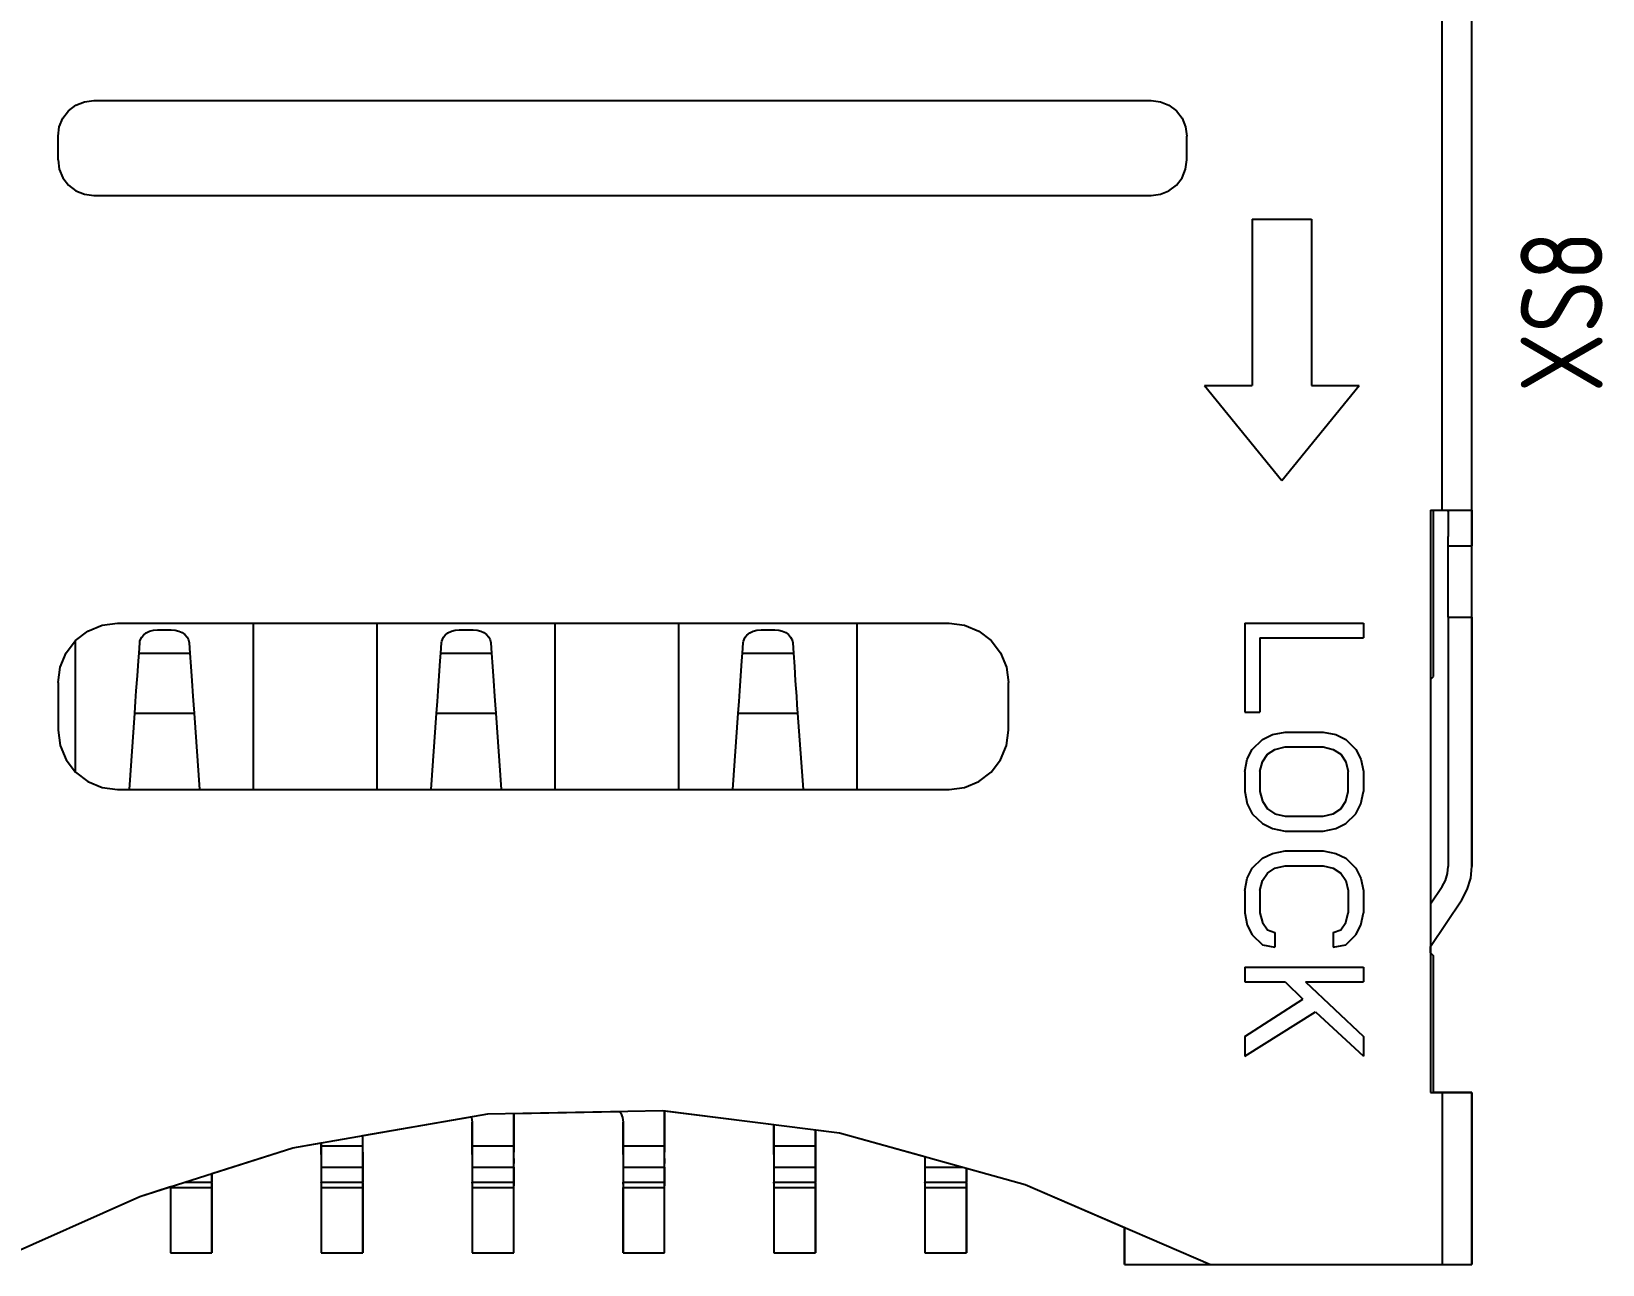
# Model space of a CAD drawing. Header units: inches. Extents: x 0 to 841, y -594 to 0.
# Drawn here: x 339.09 to 365.53, y -252.33 to -231.56 of the extents above; entities that cross this region are included whole.
import ezdxf

# ---------------------------------------------------------------- set-up
doc = ezdxf.new("R2010")
doc.units = ezdxf.units.IN
doc.header["$MEASUREMENT"] = 0
doc.styles.add('GOST type A0', font='', dxfattribs={"height": 2.116667})
doc.styles.get('GOST type A0').set_extended_font_data('GOST type A')

msp = doc.modelspace()

# ---------------------------------------------------------------- linework, layer by layer
at = {"color": 7, "true_color": 0xffffff}
for p, q in [((363.336, -239.626), (363.336, -222.89)), ((363.336, -239.626), (363.334, -223.03)), ((362.836, -239.626), (362.836, -226.126)), ((339.98, -232.746), (340.136, -232.726)), ((340.136, -232.726), (357.936, -232.726)), ((357.936, -232.726), (358.092, -232.746)), ((339.616, -233.026), (339.712, -232.902)), ((339.712, -232.902), (339.836, -232.806)), ((339.836, -232.806), (339.98, -232.746)), ((358.092, -232.746), (358.236, -232.806)), ((358.236, -232.806), (358.36, -232.902)), ((358.36, -232.902), (358.456, -233.026)), ((339.536, -233.326), (339.556, -233.17)), ((339.556, -233.17), (339.616, -233.026)), ((358.456, -233.026), (358.516, -233.17)), ((358.516, -233.17), (358.536, -233.326)), ((339.536, -233.726), (339.536, -233.326)), ((358.536, -233.726), (358.536, -233.326)), ((339.536, -233.726), (339.556, -233.882)), ((358.516, -233.882), (358.536, -233.726)), ((339.556, -233.882), (339.616, -234.026)), ((339.616, -234.026), (339.712, -234.15)), ((358.36, -234.15), (358.456, -234.026)), ((358.456, -234.026), (358.516, -233.882)), ((339.712, -234.15), (339.836, -234.246)), ((339.836, -234.246), (339.98, -234.306)), ((339.98, -234.306), (340.136, -234.326)), ((340.136, -234.326), (357.936, -234.326)), ((357.936, -234.326), (358.092, -234.306)), ((358.092, -234.306), (358.236, -234.246)), ((358.236, -234.246), (358.36, -234.15)), ((359.636, -234.726), (360.636, -234.726)), ((359.636, -234.726), (359.636, -237.526)), ((360.636, -234.726), (360.636, -237.526)), ((358.836, -237.526), (359.636, -237.526)), ((358.836, -237.526), (360.136, -239.126)), ((360.136, -239.126), (361.436, -237.526)), ((360.636, -237.526), (361.436, -237.526)), ((362.636, -239.626), (362.836, -239.626)), ((362.636, -239.626), (362.636, -249.426)), ((362.686, -242.426), (362.686, -239.626)), ((362.836, -239.626), (362.966, -239.626)), ((362.936, -239.646), (362.936, -239.626)), ((362.936, -239.646), (362.936, -239.706)), ((362.936, -239.706), (362.936, -239.802)), ((362.936, -239.802), (362.936, -239.926)), ((362.966, -239.626), (363.086, -239.626)), ((362.966, -239.626), (363.318, -239.626)), ((363.086, -239.626), (363.19, -239.626)), ((363.19, -239.626), (363.268, -239.626)), ((363.268, -239.626), (363.318, -239.626)), ((363.318, -239.626), (363.336, -239.626)), ((363.336, -245.626), (363.336, -239.626)), ((363.336, -239.626), (363.336, -239.646)), ((363.336, -239.646), (363.336, -239.706)), ((363.336, -239.706), (363.336, -239.802)), ((363.336, -239.802), (363.336, -239.926)), ((362.936, -239.926), (362.936, -240.07)), ((362.936, -240.226), (362.936, -240.07)), ((363.336, -239.926), (363.336, -240.07)), ((363.336, -240.07), (363.336, -240.226)), ((362.936, -241.426), (362.936, -240.226)), ((362.936, -240.226), (363.336, -240.226)), ((363.336, -241.426), (363.336, -240.226)), ((362.936, -241.426), (362.936, -245.626)), ((362.936, -241.426), (363.336, -241.426)), ((363.336, -241.426), (363.336, -245.626)), ((339.828, -241.82), (340.036, -241.66)), ((340.036, -241.66), (340.276, -241.56)), ((340.276, -241.56), (340.536, -241.526)), ((340.536, -241.526), (354.536, -241.526)), ((340.944, -241.762), (340.972, -241.728)), ((340.972, -241.728), (341.018, -241.69)), ((341.018, -241.69), (341.076, -241.66)), ((341.076, -241.66), (341.14, -241.644)), ((341.14, -241.644), (341.21, -241.638)), ((341.21, -241.638), (341.442, -241.638)), ((341.442, -241.638), (341.508, -241.642)), ((341.508, -241.642), (341.57, -241.66)), ((341.57, -241.66), (341.624, -241.684)), ((341.624, -241.684), (341.67, -241.718)), ((341.67, -241.718), (341.706, -241.762)), ((342.826, -244.326), (342.826, -241.526)), ((344.906, -244.326), (344.906, -241.526)), ((346.024, -241.762), (346.052, -241.728)), ((346.052, -241.728), (346.098, -241.69)), ((346.098, -241.69), (346.156, -241.66)), ((346.156, -241.66), (346.22, -241.644)), ((346.22, -241.644), (346.29, -241.638)), ((346.29, -241.638), (346.522, -241.638)), ((346.522, -241.638), (346.588, -241.642)), ((346.588, -241.642), (346.65, -241.66)), ((346.65, -241.66), (346.704, -241.684)), ((346.704, -241.684), (346.75, -241.718)), ((346.75, -241.718), (346.786, -241.762)), ((347.906, -244.326), (347.906, -241.526)), ((349.986, -244.326), (349.986, -241.526)), ((351.104, -241.762), (351.132, -241.728)), ((351.132, -241.728), (351.178, -241.69)), ((351.178, -241.69), (351.236, -241.66)), ((351.236, -241.66), (351.3, -241.644)), ((351.3, -241.644), (351.37, -241.638)), ((351.37, -241.638), (351.602, -241.638)), ((351.602, -241.638), (351.668, -241.642)), ((351.668, -241.642), (351.73, -241.66)), ((351.73, -241.66), (351.784, -241.684)), ((351.784, -241.684), (351.83, -241.718)), ((351.83, -241.718), (351.866, -241.762)), ((352.986, -244.326), (352.986, -241.526)), ((354.536, -241.526), (354.794, -241.56)), ((354.794, -241.56), (355.036, -241.66)), ((355.036, -241.66), (355.242, -241.82)), ((359.51, -241.526), (361.51, -241.526)), ((359.51, -241.526), (359.51, -243.026)), ((361.51, -241.526), (361.51, -241.776)), ((339.67, -242.026), (339.828, -241.82)), ((339.826, -241.822), (339.826, -244.03)), ((340.898, -242.034), (340.91, -241.858)), ((340.91, -241.858), (340.914, -241.828)), ((340.914, -241.828), (340.924, -241.8)), ((340.924, -241.8), (340.944, -241.762)), ((341.706, -241.762), (341.73, -241.808)), ((341.73, -241.808), (341.742, -241.858)), ((341.742, -241.858), (341.754, -242.034)), ((345.978, -242.034), (345.99, -241.858)), ((345.99, -241.858), (345.994, -241.828)), ((345.994, -241.828), (346.004, -241.8)), ((346.004, -241.8), (346.024, -241.762)), ((346.786, -241.762), (346.81, -241.808)), ((346.81, -241.808), (346.822, -241.858)), ((346.822, -241.858), (346.834, -242.034)), ((351.058, -242.034), (351.07, -241.858)), ((351.07, -241.858), (351.074, -241.828)), ((351.074, -241.828), (351.084, -241.8)), ((351.084, -241.8), (351.104, -241.762)), ((351.866, -241.762), (351.89, -241.808)), ((351.89, -241.808), (351.902, -241.858)), ((351.902, -241.858), (351.914, -242.034)), ((355.242, -241.82), (355.402, -242.026)), ((359.766, -241.776), (359.766, -243.026)), ((359.766, -241.776), (361.51, -241.776)), ((339.57, -242.268), (339.67, -242.026)), ((340.87, -242.412), (340.888, -242.162)), ((340.888, -242.162), (340.898, -242.034)), ((340.898, -242.034), (341.754, -242.034)), ((341.754, -242.034), (341.77, -242.254)), ((341.77, -242.254), (341.786, -242.5)), ((345.95, -242.412), (345.968, -242.162)), ((345.968, -242.162), (345.978, -242.034)), ((345.978, -242.034), (346.834, -242.034)), ((346.834, -242.034), (346.85, -242.254)), ((346.85, -242.254), (346.866, -242.5)), ((351.03, -242.412), (351.048, -242.162)), ((351.048, -242.162), (351.058, -242.034)), ((351.058, -242.034), (351.914, -242.034)), ((351.914, -242.034), (351.93, -242.254)), ((351.93, -242.254), (351.946, -242.5)), ((355.402, -242.026), (355.502, -242.268)), ((339.536, -242.526), (339.57, -242.268)), ((340.852, -242.668), (340.87, -242.412)), ((341.786, -242.5), (341.804, -242.758)), ((345.932, -242.668), (345.95, -242.412)), ((346.866, -242.5), (346.884, -242.758)), ((351.012, -242.668), (351.03, -242.412)), ((351.946, -242.5), (351.964, -242.758)), ((355.502, -242.268), (355.536, -242.526)), ((362.636, -242.476), (362.686, -242.426)), ((339.536, -242.526), (339.536, -243.326)), ((340.84, -242.848), (340.852, -242.668)), ((341.804, -242.758), (341.814, -242.9)), ((345.92, -242.848), (345.932, -242.668)), ((346.884, -242.758), (346.894, -242.9)), ((351, -242.848), (351.012, -242.668)), ((351.964, -242.758), (351.974, -242.9)), ((355.536, -243.326), (355.536, -242.526)), ((340.736, -244.326), (340.826, -243.044)), ((340.826, -243.044), (340.84, -242.848)), ((340.826, -243.044), (341.824, -243.044)), ((341.814, -242.9), (341.824, -243.044)), ((341.824, -243.044), (341.916, -244.326)), ((345.816, -244.326), (345.906, -243.044)), ((345.906, -243.044), (345.92, -242.848)), ((345.906, -243.044), (346.904, -243.044)), ((346.894, -242.9), (346.904, -243.044)), ((346.904, -243.044), (346.996, -244.326)), ((350.896, -244.326), (350.986, -243.044)), ((350.986, -243.044), (351, -242.848)), ((350.986, -243.044), (351.984, -243.044)), ((351.974, -242.9), (351.984, -243.044)), ((351.984, -243.044), (352.076, -244.326)), ((359.51, -243.026), (359.766, -243.026)), ((339.536, -243.326), (339.57, -243.584)), ((355.502, -243.584), (355.536, -243.326)), ((359.638, -243.652), (359.808, -243.484)), ((359.808, -243.484), (359.978, -243.402)), ((359.978, -243.402), (360.192, -243.36)), ((360.192, -243.36), (360.83, -243.36)), ((360.83, -243.36), (361.042, -243.402)), ((361.042, -243.402), (361.212, -243.484)), ((361.212, -243.484), (361.382, -243.652)), ((339.57, -243.584), (339.67, -243.826)), ((339.67, -243.826), (339.828, -244.034)), ((355.242, -244.034), (355.402, -243.826)), ((355.402, -243.826), (355.502, -243.584)), ((359.51, -244.026), (359.552, -243.818)), ((359.552, -243.818), (359.638, -243.652)), ((359.808, -243.86), (359.894, -243.734)), ((359.894, -243.734), (360.02, -243.652)), ((360.02, -243.652), (360.192, -243.61)), ((360.192, -243.61), (360.83, -243.61)), ((360.83, -243.61), (361, -243.652)), ((361, -243.652), (361.128, -243.734)), ((361.128, -243.734), (361.212, -243.86)), ((361.382, -243.652), (361.468, -243.818)), ((361.468, -243.818), (361.51, -244.026)), ((339.828, -244.034), (340.036, -244.192)), ((355.036, -244.192), (355.242, -244.034)), ((359.51, -244.026), (359.51, -244.36)), ((359.766, -244.026), (359.808, -243.86)), ((359.766, -244.026), (359.766, -244.36)), ((361.212, -243.86), (361.254, -244.026)), ((361.254, -244.36), (361.254, -244.026)), ((361.51, -244.026), (361.51, -244.36)), ((340.036, -244.192), (340.276, -244.292)), ((340.276, -244.292), (340.536, -244.326)), ((340.536, -244.326), (354.536, -244.326)), ((354.536, -244.326), (354.794, -244.292)), ((354.794, -244.292), (355.036, -244.192)), ((359.51, -244.36), (359.552, -244.568)), ((359.766, -244.36), (359.808, -244.526)), ((361.212, -244.526), (361.254, -244.36)), ((361.468, -244.568), (361.51, -244.36)), ((359.552, -244.568), (359.638, -244.734)), ((359.808, -244.526), (359.894, -244.652)), ((361.128, -244.652), (361.212, -244.526)), ((361.382, -244.734), (361.468, -244.568)), ((359.638, -244.734), (359.808, -244.902)), ((359.808, -244.902), (359.978, -244.984)), ((359.894, -244.652), (360.02, -244.734)), ((360.02, -244.734), (360.192, -244.776)), ((360.192, -244.776), (360.83, -244.776)), ((360.83, -244.776), (361, -244.734)), ((361, -244.734), (361.128, -244.652)), ((361.042, -244.984), (361.212, -244.902)), ((361.212, -244.902), (361.382, -244.734)), ((359.978, -244.984), (360.192, -245.026)), ((360.192, -245.026), (360.83, -245.026)), ((360.83, -245.026), (361.042, -244.984)), ((359.808, -245.484), (359.978, -245.402)), ((359.978, -245.402), (360.192, -245.36)), ((360.192, -245.36), (360.83, -245.36)), ((360.83, -245.36), (361.042, -245.402)), ((361.042, -245.402), (361.212, -245.484)), ((359.552, -245.818), (359.638, -245.652)), ((359.638, -245.652), (359.808, -245.484)), ((359.894, -245.734), (360.02, -245.652)), ((360.02, -245.652), (360.192, -245.61)), ((360.192, -245.61), (360.83, -245.61)), ((360.83, -245.61), (361, -245.652)), ((361, -245.652), (361.128, -245.734)), ((361.212, -245.484), (361.382, -245.652)), ((361.382, -245.652), (361.468, -245.818)), ((362.924, -245.744), (362.936, -245.626)), ((363.316, -245.822), (363.336, -245.626)), ((363.316, -245.822), (363.336, -245.626)), ((359.51, -246.026), (359.552, -245.818)), ((359.766, -246.026), (359.808, -245.86)), ((359.808, -245.86), (359.894, -245.734)), ((361.128, -245.734), (361.212, -245.86)), ((361.212, -245.86), (361.254, -246.026)), ((361.468, -245.818), (361.51, -246.026)), ((362.636, -246.254), (362.834, -245.962)), ((362.834, -245.962), (362.89, -245.858)), ((362.89, -245.858), (362.924, -245.744)), ((363.258, -246.012), (363.316, -245.822)), ((363.258, -246.012), (363.316, -245.822)), ((359.51, -246.026), (359.51, -246.402)), ((359.766, -246.026), (359.766, -246.402)), ((361.254, -246.026), (361.254, -246.402)), ((361.51, -246.026), (361.51, -246.402)), ((362.636, -246.972), (363.166, -246.184)), ((362.636, -246.972), (363.166, -246.184)), ((363.166, -246.184), (363.258, -246.012)), ((363.166, -246.184), (363.258, -246.012)), ((359.51, -246.402), (359.552, -246.61)), ((359.766, -246.402), (359.808, -246.568)), ((361.212, -246.568), (361.254, -246.402)), ((361.468, -246.61), (361.51, -246.402)), ((359.552, -246.61), (359.638, -246.776)), ((359.808, -246.568), (359.894, -246.692)), ((359.894, -246.692), (360.02, -246.734)), ((360.02, -246.734), (360.02, -246.984)), ((361, -246.734), (361.128, -246.692)), ((361, -246.734), (361, -246.984)), ((361.128, -246.692), (361.212, -246.568)), ((361.382, -246.776), (361.468, -246.61)), ((359.638, -246.776), (359.808, -246.942)), ((359.808, -246.942), (360.02, -246.984)), ((361, -246.984), (361.212, -246.942)), ((361.212, -246.942), (361.382, -246.776)), ((362.636, -247.076), (362.636, -246.972)), ((362.686, -247.126), (362.636, -247.076)), ((362.636, -247.076), (362.686, -247.126)), ((362.686, -249.426), (362.686, -247.126)), ((362.686, -249.426), (362.686, -247.126)), ((359.51, -247.318), (361.51, -247.318)), ((359.51, -247.318), (359.51, -247.568)), ((361.51, -247.318), (361.51, -247.568)), ((359.51, -247.568), (360.192, -247.568)), ((360.192, -247.568), (360.488, -247.86)), ((360.532, -247.568), (361.51, -248.484)), ((360.532, -247.568), (361.51, -247.568)), ((359.51, -248.484), (360.488, -247.86)), ((359.51, -248.818), (360.702, -248.068)), ((360.702, -248.068), (361.51, -248.818)), ((359.51, -248.484), (359.51, -248.818)), ((361.51, -248.484), (361.51, -248.818)), ((362.636, -249.426), (362.836, -249.426)), ((363.336, -249.426), (362.686, -249.426)), ((362.836, -249.426), (362.966, -249.426)), ((362.836, -249.426), (362.836, -252.326)), ((362.966, -249.426), (363.086, -249.426)), ((363.086, -249.426), (363.19, -249.426)), ((363.19, -249.426), (363.268, -249.426)), ((363.268, -249.426), (363.318, -249.426)), ((363.318, -249.426), (363.336, -249.426)), ((363.336, -252.326), (363.336, -249.426)), ((363.336, -249.426), (363.336, -252.326)), ((343.488, -250.358), (346.768, -249.788)), ((344.666, -250.154), (346.49, -249.836)), ((346.49, -249.836), (346.496, -249.848)), ((346.49, -249.836), (346.496, -249.848)), ((346.496, -249.848), (346.506, -249.926)), ((346.496, -249.848), (346.506, -249.926)), ((346.506, -249.926), (346.506, -252.126)), ((346.506, -250.326), (346.506, -249.926)), ((346.768, -249.788), (349.718, -249.732)), ((347.206, -249.78), (348.982, -249.746)), ((347.206, -252.126), (347.206, -249.78)), ((347.206, -249.78), (347.206, -250.326)), ((348.982, -249.746), (349.006, -249.776)), ((348.982, -249.746), (349.006, -249.776)), ((349.006, -249.776), (349.036, -249.848)), ((349.006, -249.776), (349.036, -249.848)), ((349.036, -249.848), (349.046, -249.926)), ((349.036, -249.848), (349.046, -249.926)), ((349.046, -249.926), (349.046, -252.126)), ((349.046, -250.326), (349.046, -249.926)), ((349.718, -249.732), (352.692, -250.11)), ((349.746, -249.734), (349.746, -250.326)), ((349.746, -252.126), (349.746, -249.736)), ((349.746, -249.736), (351.586, -249.97)), ((344.666, -252.126), (344.666, -250.154)), ((344.666, -250.326), (344.666, -250.154)), ((351.586, -250.326), (351.586, -249.968)), ((351.586, -249.97), (351.586, -252.126)), ((352.286, -252.126), (352.286, -250.058)), ((352.286, -250.058), (352.692, -250.11)), ((352.286, -250.058), (352.286, -250.326)), ((352.692, -250.11), (354.126, -250.508)), ((352.692, -250.11), (355.814, -250.976)), ((340.912, -251.178), (343.488, -250.358)), ((342.126, -250.792), (343.488, -250.358)), ((343.488, -250.358), (343.966, -250.274)), ((343.966, -250.274), (343.966, -252.126)), ((343.966, -250.326), (343.966, -250.274)), ((343.966, -250.4), (343.966, -250.326)), ((343.966, -250.326), (344.666, -250.326)), ((343.966, -250.472), (343.966, -250.4)), ((344.666, -250.436), (344.666, -250.326)), ((344.666, -250.436), (344.666, -250.538)), ((346.506, -250.4), (346.506, -250.326)), ((346.506, -250.326), (347.206, -250.326)), ((346.506, -250.472), (346.506, -250.4)), ((347.206, -250.326), (347.206, -250.436)), ((347.206, -250.538), (347.206, -250.436)), ((349.046, -250.4), (349.046, -250.326)), ((349.046, -250.326), (349.746, -250.326)), ((349.046, -250.472), (349.046, -250.4)), ((349.746, -250.326), (349.746, -250.436)), ((349.746, -250.538), (349.746, -250.436)), ((351.586, -250.4), (351.586, -250.326)), ((351.586, -250.326), (352.286, -250.326)), ((351.586, -250.472), (351.586, -250.4)), ((352.286, -250.326), (352.286, -250.436)), ((352.286, -250.436), (352.286, -250.538)), ((343.966, -250.472), (343.966, -250.538)), ((343.966, -250.538), (343.966, -250.598)), ((343.966, -250.598), (343.966, -250.648)), ((343.966, -250.648), (343.966, -250.686)), ((343.966, -250.686), (343.966, -250.936)), ((343.966, -250.686), (344.666, -250.686)), ((344.666, -250.538), (344.666, -250.624)), ((344.666, -250.624), (344.666, -250.686)), ((344.666, -250.686), (344.666, -250.936)), ((346.506, -250.472), (346.506, -250.538)), ((346.506, -250.538), (346.506, -250.598)), ((346.506, -250.598), (346.506, -250.648)), ((346.506, -250.648), (346.506, -250.686)), ((346.506, -250.686), (346.506, -250.936)), ((346.506, -250.686), (347.206, -250.686)), ((347.206, -250.538), (347.206, -250.624)), ((347.206, -250.686), (347.206, -250.624)), ((347.206, -250.686), (347.206, -250.936)), ((349.046, -250.472), (349.046, -250.538)), ((349.046, -250.538), (349.046, -250.598)), ((349.046, -250.598), (349.046, -250.648)), ((349.046, -250.648), (349.046, -250.686)), ((349.046, -250.686), (349.046, -250.936)), ((349.046, -250.686), (349.746, -250.686)), ((349.746, -250.538), (349.746, -250.624)), ((349.746, -250.686), (349.746, -250.624)), ((349.746, -250.686), (349.746, -250.936)), ((351.586, -250.472), (351.586, -250.538)), ((351.586, -250.538), (351.586, -250.598)), ((351.586, -250.598), (351.586, -250.648)), ((351.586, -250.648), (351.586, -250.686)), ((351.586, -250.686), (351.586, -250.936)), ((351.586, -250.686), (352.286, -250.686)), ((352.286, -250.538), (352.286, -250.624)), ((352.286, -250.624), (352.286, -250.686)), ((352.286, -250.686), (352.286, -250.936)), ((354.126, -250.508), (354.126, -252.126)), ((354.126, -250.508), (354.126, -250.538)), ((354.126, -250.538), (354.126, -250.598)), ((354.126, -250.598), (354.126, -250.648)), ((354.126, -250.648), (354.126, -250.686)), ((354.126, -250.686), (354.126, -250.936)), ((354.126, -250.686), (354.77, -250.686)), ((354.826, -252.126), (354.826, -250.702)), ((354.826, -250.702), (355.814, -250.976)), ((354.826, -250.702), (354.826, -250.936)), ((341.67, -250.936), (342.126, -250.936)), ((342.126, -252.126), (342.126, -250.792)), ((342.126, -250.792), (342.126, -250.936)), ((342.126, -250.952), (342.126, -250.936)), ((342.126, -250.952), (342.126, -250.972)), ((342.126, -250.972), (342.126, -250.998)), ((343.966, -250.946), (343.966, -250.936)), ((343.966, -250.936), (344.666, -250.936)), ((343.966, -250.946), (343.966, -250.958)), ((343.966, -250.958), (343.966, -250.974)), ((343.966, -250.974), (343.966, -250.99)), ((344.666, -250.952), (344.666, -250.936)), ((344.666, -250.952), (344.666, -250.972)), ((344.666, -250.972), (344.666, -250.998)), ((346.506, -250.946), (346.506, -250.936)), ((346.506, -250.936), (347.206, -250.936)), ((346.506, -250.958), (346.506, -250.946)), ((346.506, -250.958), (346.506, -250.974)), ((346.506, -250.974), (346.506, -250.99)), ((347.206, -250.936), (347.206, -250.952)), ((347.206, -250.952), (347.206, -250.972)), ((347.206, -250.972), (347.206, -250.998)), ((349.046, -250.946), (349.046, -250.936)), ((349.046, -250.936), (349.746, -250.936)), ((349.046, -250.958), (349.046, -250.946)), ((349.046, -250.974), (349.046, -250.958)), ((349.046, -250.974), (349.046, -250.99)), ((349.746, -250.936), (349.746, -250.952)), ((349.746, -250.952), (349.746, -250.972)), ((349.746, -250.972), (349.746, -250.998)), ((351.586, -250.946), (351.586, -250.936)), ((351.586, -250.936), (352.286, -250.936)), ((351.586, -250.958), (351.586, -250.946)), ((351.586, -250.958), (351.586, -250.974)), ((351.586, -250.974), (351.586, -250.99)), ((352.286, -250.952), (352.286, -250.936)), ((352.286, -250.952), (352.286, -250.972)), ((352.286, -250.972), (352.286, -250.998)), ((354.126, -250.946), (354.126, -250.936)), ((354.126, -250.936), (354.826, -250.936)), ((354.126, -250.946), (354.126, -250.958)), ((354.126, -250.958), (354.126, -250.974)), ((354.126, -250.974), (354.126, -250.99)), ((354.826, -250.952), (354.826, -250.936)), ((354.826, -250.952), (354.826, -250.972)), ((354.826, -250.972), (354.826, -250.998)), ((355.814, -250.976), (357.486, -251.7)), ((355.814, -250.976), (358.936, -252.326)), ((338.336, -252.326), (340.912, -251.178)), ((338.336, -252.326), (340.912, -251.178)), ((340.912, -251.178), (341.426, -251.014)), ((341.426, -251.014), (341.426, -252.126)), ((341.426, -251.014), (341.426, -251.026)), ((341.426, -251.026), (341.426, -252.126)), ((341.426, -251.026), (342.126, -251.026)), ((342.126, -250.998), (342.126, -251.026)), ((342.126, -251.026), (342.126, -252.126)), ((343.966, -250.99), (343.966, -251.008)), ((343.966, -251.008), (343.966, -251.026)), ((343.966, -251.026), (343.966, -252.126)), ((343.966, -251.026), (344.666, -251.026)), ((344.666, -250.998), (344.666, -251.026)), ((344.666, -251.026), (344.666, -252.126)), ((346.506, -250.99), (346.506, -251.008)), ((346.506, -251.008), (346.506, -251.026)), ((346.506, -251.026), (346.506, -252.126)), ((346.506, -251.026), (347.206, -251.026)), ((347.206, -251.026), (347.206, -250.998)), ((347.206, -252.126), (347.206, -251.026)), ((349.046, -250.99), (349.046, -251.008)), ((349.046, -251.008), (349.046, -251.026)), ((349.046, -252.126), (349.046, -251.026)), ((349.046, -251.026), (349.746, -251.026)), ((349.746, -251.026), (349.746, -250.998)), ((349.746, -252.126), (349.746, -251.026)), ((351.586, -250.99), (351.586, -251.008)), ((351.586, -251.008), (351.586, -251.026)), ((351.586, -251.026), (351.586, -252.126)), ((351.586, -251.026), (352.286, -251.026)), ((352.286, -250.998), (352.286, -251.026)), ((352.286, -251.026), (352.286, -252.126)), ((354.126, -250.99), (354.126, -251.008)), ((354.126, -251.008), (354.126, -251.026)), ((354.126, -251.026), (354.126, -252.126)), ((354.126, -251.026), (354.826, -251.026)), ((354.826, -250.998), (354.826, -251.026)), ((354.826, -251.026), (354.826, -252.126)), ((357.486, -251.7), (357.486, -252.326)), ((357.486, -252.326), (357.486, -251.7)), ((341.426, -252.126), (342.126, -252.126)), ((341.426, -252.126), (342.126, -252.126)), ((343.966, -252.126), (344.666, -252.126)), ((343.966, -252.126), (344.666, -252.126)), ((346.506, -252.126), (347.206, -252.126)), ((346.506, -252.126), (347.206, -252.126)), ((349.046, -252.126), (349.746, -252.126)), ((349.046, -252.126), (349.746, -252.126)), ((351.586, -252.126), (352.286, -252.126)), ((351.586, -252.126), (352.286, -252.126)), ((354.126, -252.126), (354.826, -252.126)), ((354.126, -252.126), (354.826, -252.126)), ((357.486, -252.326), (363.336, -252.326)), ((357.486, -252.326), (358.936, -252.326)), ((358.936, -252.326), (362.836, -252.326)), ((362.836, -252.326), (362.966, -252.326)), ((362.966, -252.326), (363.086, -252.326)), ((363.086, -252.326), (363.19, -252.326)), ((363.19, -252.326), (363.268, -252.326)), ((363.268, -252.326), (363.318, -252.326)), ((363.318, -252.326), (363.336, -252.326))]:
    msp.add_line(p, q, dxfattribs=at)
at = {"color": 18, "true_color": 0x000000}
for p, q in [((363.336, -239.626), (363.336, -222.89)), ((363.336, -239.626), (363.334, -223.03)), ((362.836, -239.626), (362.836, -226.126)), ((339.98, -232.746), (340.136, -232.726)), ((340.136, -232.726), (357.936, -232.726)), ((357.936, -232.726), (358.092, -232.746)), ((339.616, -233.026), (339.712, -232.902)), ((339.712, -232.902), (339.836, -232.806)), ((339.836, -232.806), (339.98, -232.746)), ((358.092, -232.746), (358.236, -232.806)), ((358.236, -232.806), (358.36, -232.902)), ((358.36, -232.902), (358.456, -233.026)), ((339.536, -233.326), (339.556, -233.17)), ((339.556, -233.17), (339.616, -233.026)), ((358.456, -233.026), (358.516, -233.17)), ((358.516, -233.17), (358.536, -233.326)), ((339.536, -233.726), (339.536, -233.326)), ((358.536, -233.726), (358.536, -233.326)), ((339.536, -233.726), (339.556, -233.882)), ((358.516, -233.882), (358.536, -233.726)), ((339.556, -233.882), (339.616, -234.026)), ((339.616, -234.026), (339.712, -234.15)), ((358.36, -234.15), (358.456, -234.026)), ((358.456, -234.026), (358.516, -233.882)), ((339.712, -234.15), (339.836, -234.246)), ((339.836, -234.246), (339.98, -234.306)), ((339.98, -234.306), (340.136, -234.326)), ((340.136, -234.326), (357.936, -234.326)), ((357.936, -234.326), (358.092, -234.306)), ((358.092, -234.306), (358.236, -234.246)), ((358.236, -234.246), (358.36, -234.15)), ((359.636, -234.726), (360.636, -234.726)), ((359.636, -234.726), (359.636, -237.526)), ((360.636, -234.726), (360.636, -237.526)), ((358.836, -237.526), (359.636, -237.526)), ((358.836, -237.526), (360.136, -239.126)), ((360.136, -239.126), (361.436, -237.526)), ((360.636, -237.526), (361.436, -237.526)), ((362.636, -239.626), (362.836, -239.626)), ((362.636, -239.626), (362.636, -249.426)), ((362.686, -242.426), (362.686, -239.626)), ((362.836, -239.626), (362.966, -239.626)), ((362.936, -239.646), (362.936, -239.626)), ((362.936, -239.646), (362.936, -239.706)), ((362.936, -239.706), (362.936, -239.802)), ((362.936, -239.802), (362.936, -239.926)), ((362.966, -239.626), (363.086, -239.626)), ((362.966, -239.626), (363.318, -239.626)), ((363.086, -239.626), (363.19, -239.626)), ((363.19, -239.626), (363.268, -239.626)), ((363.268, -239.626), (363.318, -239.626)), ((363.318, -239.626), (363.336, -239.626)), ((363.336, -245.626), (363.336, -239.626)), ((363.336, -239.626), (363.336, -239.646)), ((363.336, -239.646), (363.336, -239.706)), ((363.336, -239.706), (363.336, -239.802)), ((363.336, -239.802), (363.336, -239.926)), ((362.936, -239.926), (362.936, -240.07)), ((362.936, -240.226), (362.936, -240.07)), ((363.336, -239.926), (363.336, -240.07)), ((363.336, -240.07), (363.336, -240.226)), ((362.936, -241.426), (362.936, -240.226)), ((362.936, -240.226), (363.336, -240.226)), ((363.336, -241.426), (363.336, -240.226)), ((362.936, -241.426), (362.936, -245.626)), ((362.936, -241.426), (363.336, -241.426)), ((363.336, -241.426), (363.336, -245.626)), ((339.828, -241.82), (340.036, -241.66)), ((340.036, -241.66), (340.276, -241.56)), ((340.276, -241.56), (340.536, -241.526)), ((340.536, -241.526), (354.536, -241.526)), ((340.944, -241.762), (340.972, -241.728)), ((340.972, -241.728), (341.018, -241.69)), ((341.018, -241.69), (341.076, -241.66)), ((341.076, -241.66), (341.14, -241.644)), ((341.14, -241.644), (341.21, -241.638)), ((341.21, -241.638), (341.442, -241.638)), ((341.442, -241.638), (341.508, -241.642)), ((341.508, -241.642), (341.57, -241.66)), ((341.57, -241.66), (341.624, -241.684)), ((341.624, -241.684), (341.67, -241.718)), ((341.67, -241.718), (341.706, -241.762)), ((342.826, -244.326), (342.826, -241.526)), ((344.906, -244.326), (344.906, -241.526)), ((346.024, -241.762), (346.052, -241.728)), ((346.052, -241.728), (346.098, -241.69)), ((346.098, -241.69), (346.156, -241.66)), ((346.156, -241.66), (346.22, -241.644)), ((346.22, -241.644), (346.29, -241.638)), ((346.29, -241.638), (346.522, -241.638)), ((346.522, -241.638), (346.588, -241.642)), ((346.588, -241.642), (346.65, -241.66)), ((346.65, -241.66), (346.704, -241.684)), ((346.704, -241.684), (346.75, -241.718)), ((346.75, -241.718), (346.786, -241.762)), ((347.906, -244.326), (347.906, -241.526)), ((349.986, -244.326), (349.986, -241.526)), ((351.104, -241.762), (351.132, -241.728)), ((351.132, -241.728), (351.178, -241.69)), ((351.178, -241.69), (351.236, -241.66)), ((351.236, -241.66), (351.3, -241.644)), ((351.3, -241.644), (351.37, -241.638)), ((351.37, -241.638), (351.602, -241.638)), ((351.602, -241.638), (351.668, -241.642)), ((351.668, -241.642), (351.73, -241.66)), ((351.73, -241.66), (351.784, -241.684)), ((351.784, -241.684), (351.83, -241.718)), ((351.83, -241.718), (351.866, -241.762)), ((352.986, -244.326), (352.986, -241.526)), ((354.536, -241.526), (354.794, -241.56)), ((354.794, -241.56), (355.036, -241.66)), ((355.036, -241.66), (355.242, -241.82)), ((359.51, -241.526), (361.51, -241.526)), ((359.51, -241.526), (359.51, -243.026)), ((361.51, -241.526), (361.51, -241.776)), ((339.67, -242.026), (339.828, -241.82)), ((339.826, -241.822), (339.826, -244.03)), ((340.898, -242.034), (340.91, -241.858)), ((340.91, -241.858), (340.914, -241.828)), ((340.914, -241.828), (340.924, -241.8)), ((340.924, -241.8), (340.944, -241.762)), ((341.706, -241.762), (341.73, -241.808)), ((341.73, -241.808), (341.742, -241.858)), ((341.742, -241.858), (341.754, -242.034)), ((345.978, -242.034), (345.99, -241.858)), ((345.99, -241.858), (345.994, -241.828)), ((345.994, -241.828), (346.004, -241.8)), ((346.004, -241.8), (346.024, -241.762)), ((346.786, -241.762), (346.81, -241.808)), ((346.81, -241.808), (346.822, -241.858)), ((346.822, -241.858), (346.834, -242.034)), ((351.058, -242.034), (351.07, -241.858)), ((351.07, -241.858), (351.074, -241.828)), ((351.074, -241.828), (351.084, -241.8)), ((351.084, -241.8), (351.104, -241.762)), ((351.866, -241.762), (351.89, -241.808)), ((351.89, -241.808), (351.902, -241.858)), ((351.902, -241.858), (351.914, -242.034)), ((355.242, -241.82), (355.402, -242.026)), ((359.766, -241.776), (359.766, -243.026)), ((359.766, -241.776), (361.51, -241.776)), ((339.57, -242.268), (339.67, -242.026)), ((340.87, -242.412), (340.888, -242.162)), ((340.888, -242.162), (340.898, -242.034)), ((340.898, -242.034), (341.754, -242.034)), ((341.754, -242.034), (341.77, -242.254)), ((341.77, -242.254), (341.786, -242.5)), ((345.95, -242.412), (345.968, -242.162)), ((345.968, -242.162), (345.978, -242.034)), ((345.978, -242.034), (346.834, -242.034)), ((346.834, -242.034), (346.85, -242.254)), ((346.85, -242.254), (346.866, -242.5)), ((351.03, -242.412), (351.048, -242.162)), ((351.048, -242.162), (351.058, -242.034)), ((351.058, -242.034), (351.914, -242.034)), ((351.914, -242.034), (351.93, -242.254)), ((351.93, -242.254), (351.946, -242.5)), ((355.402, -242.026), (355.502, -242.268)), ((339.536, -242.526), (339.57, -242.268)), ((340.852, -242.668), (340.87, -242.412)), ((341.786, -242.5), (341.804, -242.758)), ((345.932, -242.668), (345.95, -242.412)), ((346.866, -242.5), (346.884, -242.758)), ((351.012, -242.668), (351.03, -242.412)), ((351.946, -242.5), (351.964, -242.758)), ((355.502, -242.268), (355.536, -242.526)), ((362.636, -242.476), (362.686, -242.426)), ((339.536, -242.526), (339.536, -243.326)), ((340.84, -242.848), (340.852, -242.668)), ((341.804, -242.758), (341.814, -242.9)), ((345.92, -242.848), (345.932, -242.668)), ((346.884, -242.758), (346.894, -242.9)), ((351, -242.848), (351.012, -242.668)), ((351.964, -242.758), (351.974, -242.9)), ((355.536, -243.326), (355.536, -242.526)), ((340.736, -244.326), (340.826, -243.044)), ((340.826, -243.044), (340.84, -242.848)), ((340.826, -243.044), (341.824, -243.044)), ((341.814, -242.9), (341.824, -243.044)), ((341.824, -243.044), (341.916, -244.326)), ((345.816, -244.326), (345.906, -243.044)), ((345.906, -243.044), (345.92, -242.848)), ((345.906, -243.044), (346.904, -243.044)), ((346.894, -242.9), (346.904, -243.044)), ((346.904, -243.044), (346.996, -244.326)), ((350.896, -244.326), (350.986, -243.044)), ((350.986, -243.044), (351, -242.848)), ((350.986, -243.044), (351.984, -243.044)), ((351.974, -242.9), (351.984, -243.044)), ((351.984, -243.044), (352.076, -244.326)), ((359.51, -243.026), (359.766, -243.026)), ((339.536, -243.326), (339.57, -243.584)), ((355.502, -243.584), (355.536, -243.326)), ((359.638, -243.652), (359.808, -243.484)), ((359.808, -243.484), (359.978, -243.402)), ((359.978, -243.402), (360.192, -243.36)), ((360.192, -243.36), (360.83, -243.36)), ((360.83, -243.36), (361.042, -243.402)), ((361.042, -243.402), (361.212, -243.484)), ((361.212, -243.484), (361.382, -243.652)), ((339.57, -243.584), (339.67, -243.826)), ((339.67, -243.826), (339.828, -244.034)), ((355.242, -244.034), (355.402, -243.826)), ((355.402, -243.826), (355.502, -243.584)), ((359.51, -244.026), (359.552, -243.818)), ((359.552, -243.818), (359.638, -243.652)), ((359.808, -243.86), (359.894, -243.734)), ((359.894, -243.734), (360.02, -243.652)), ((360.02, -243.652), (360.192, -243.61)), ((360.192, -243.61), (360.83, -243.61)), ((360.83, -243.61), (361, -243.652)), ((361, -243.652), (361.128, -243.734)), ((361.128, -243.734), (361.212, -243.86)), ((361.382, -243.652), (361.468, -243.818)), ((361.468, -243.818), (361.51, -244.026)), ((339.828, -244.034), (340.036, -244.192)), ((355.036, -244.192), (355.242, -244.034)), ((359.51, -244.026), (359.51, -244.36)), ((359.766, -244.026), (359.808, -243.86)), ((359.766, -244.026), (359.766, -244.36)), ((361.212, -243.86), (361.254, -244.026)), ((361.254, -244.36), (361.254, -244.026)), ((361.51, -244.026), (361.51, -244.36)), ((340.036, -244.192), (340.276, -244.292)), ((340.276, -244.292), (340.536, -244.326)), ((340.536, -244.326), (354.536, -244.326)), ((354.536, -244.326), (354.794, -244.292)), ((354.794, -244.292), (355.036, -244.192)), ((359.51, -244.36), (359.552, -244.568)), ((359.766, -244.36), (359.808, -244.526)), ((361.212, -244.526), (361.254, -244.36)), ((361.468, -244.568), (361.51, -244.36)), ((359.552, -244.568), (359.638, -244.734)), ((359.808, -244.526), (359.894, -244.652)), ((361.128, -244.652), (361.212, -244.526)), ((361.382, -244.734), (361.468, -244.568)), ((359.638, -244.734), (359.808, -244.902)), ((359.808, -244.902), (359.978, -244.984)), ((359.894, -244.652), (360.02, -244.734)), ((360.02, -244.734), (360.192, -244.776)), ((360.192, -244.776), (360.83, -244.776)), ((360.83, -244.776), (361, -244.734)), ((361, -244.734), (361.128, -244.652)), ((361.042, -244.984), (361.212, -244.902)), ((361.212, -244.902), (361.382, -244.734)), ((359.978, -244.984), (360.192, -245.026)), ((360.192, -245.026), (360.83, -245.026)), ((360.83, -245.026), (361.042, -244.984)), ((359.808, -245.484), (359.978, -245.402)), ((359.978, -245.402), (360.192, -245.36)), ((360.192, -245.36), (360.83, -245.36)), ((360.83, -245.36), (361.042, -245.402)), ((361.042, -245.402), (361.212, -245.484)), ((359.552, -245.818), (359.638, -245.652)), ((359.638, -245.652), (359.808, -245.484)), ((359.894, -245.734), (360.02, -245.652)), ((360.02, -245.652), (360.192, -245.61)), ((360.192, -245.61), (360.83, -245.61)), ((360.83, -245.61), (361, -245.652)), ((361, -245.652), (361.128, -245.734)), ((361.212, -245.484), (361.382, -245.652)), ((361.382, -245.652), (361.468, -245.818)), ((362.924, -245.744), (362.936, -245.626)), ((363.316, -245.822), (363.336, -245.626)), ((363.316, -245.822), (363.336, -245.626)), ((359.51, -246.026), (359.552, -245.818)), ((359.766, -246.026), (359.808, -245.86)), ((359.808, -245.86), (359.894, -245.734)), ((361.128, -245.734), (361.212, -245.86)), ((361.212, -245.86), (361.254, -246.026)), ((361.468, -245.818), (361.51, -246.026)), ((362.636, -246.254), (362.834, -245.962)), ((362.834, -245.962), (362.89, -245.858)), ((362.89, -245.858), (362.924, -245.744)), ((363.258, -246.012), (363.316, -245.822)), ((363.258, -246.012), (363.316, -245.822)), ((359.51, -246.026), (359.51, -246.402)), ((359.766, -246.026), (359.766, -246.402)), ((361.254, -246.026), (361.254, -246.402)), ((361.51, -246.026), (361.51, -246.402)), ((362.636, -246.972), (363.166, -246.184)), ((362.636, -246.972), (363.166, -246.184)), ((363.166, -246.184), (363.258, -246.012)), ((363.166, -246.184), (363.258, -246.012)), ((359.51, -246.402), (359.552, -246.61)), ((359.766, -246.402), (359.808, -246.568)), ((361.212, -246.568), (361.254, -246.402)), ((361.468, -246.61), (361.51, -246.402)), ((359.552, -246.61), (359.638, -246.776)), ((359.808, -246.568), (359.894, -246.692)), ((359.894, -246.692), (360.02, -246.734)), ((360.02, -246.734), (360.02, -246.984)), ((361, -246.734), (361.128, -246.692)), ((361, -246.734), (361, -246.984)), ((361.128, -246.692), (361.212, -246.568)), ((361.382, -246.776), (361.468, -246.61)), ((359.638, -246.776), (359.808, -246.942)), ((359.808, -246.942), (360.02, -246.984)), ((361, -246.984), (361.212, -246.942)), ((361.212, -246.942), (361.382, -246.776)), ((362.636, -247.076), (362.636, -246.972)), ((362.686, -247.126), (362.636, -247.076)), ((362.636, -247.076), (362.686, -247.126)), ((362.686, -249.426), (362.686, -247.126)), ((362.686, -249.426), (362.686, -247.126)), ((359.51, -247.318), (361.51, -247.318)), ((359.51, -247.318), (359.51, -247.568)), ((361.51, -247.318), (361.51, -247.568)), ((359.51, -247.568), (360.192, -247.568)), ((360.192, -247.568), (360.488, -247.86)), ((360.532, -247.568), (361.51, -248.484)), ((360.532, -247.568), (361.51, -247.568)), ((359.51, -248.484), (360.488, -247.86)), ((359.51, -248.818), (360.702, -248.068)), ((360.702, -248.068), (361.51, -248.818)), ((359.51, -248.484), (359.51, -248.818)), ((361.51, -248.484), (361.51, -248.818)), ((362.636, -249.426), (362.836, -249.426)), ((363.336, -249.426), (362.686, -249.426)), ((362.836, -249.426), (362.966, -249.426)), ((362.836, -249.426), (362.836, -252.326)), ((362.966, -249.426), (363.086, -249.426)), ((363.086, -249.426), (363.19, -249.426)), ((363.19, -249.426), (363.268, -249.426)), ((363.268, -249.426), (363.318, -249.426)), ((363.318, -249.426), (363.336, -249.426)), ((363.336, -252.326), (363.336, -249.426)), ((363.336, -249.426), (363.336, -252.326)), ((343.488, -250.358), (346.768, -249.788)), ((344.666, -250.154), (346.49, -249.836)), ((346.49, -249.836), (346.496, -249.848)), ((346.49, -249.836), (346.496, -249.848)), ((346.496, -249.848), (346.506, -249.926)), ((346.496, -249.848), (346.506, -249.926)), ((346.506, -249.926), (346.506, -252.126)), ((346.506, -250.326), (346.506, -249.926)), ((346.768, -249.788), (349.718, -249.732)), ((347.206, -249.78), (348.982, -249.746)), ((347.206, -252.126), (347.206, -249.78)), ((347.206, -249.78), (347.206, -250.326)), ((348.982, -249.746), (349.006, -249.776)), ((348.982, -249.746), (349.006, -249.776)), ((349.006, -249.776), (349.036, -249.848)), ((349.006, -249.776), (349.036, -249.848)), ((349.036, -249.848), (349.046, -249.926)), ((349.036, -249.848), (349.046, -249.926)), ((349.046, -249.926), (349.046, -252.126)), ((349.046, -250.326), (349.046, -249.926)), ((349.718, -249.732), (352.692, -250.11)), ((349.746, -249.734), (349.746, -250.326)), ((349.746, -252.126), (349.746, -249.736)), ((349.746, -249.736), (351.586, -249.97)), ((344.666, -252.126), (344.666, -250.154)), ((344.666, -250.326), (344.666, -250.154)), ((351.586, -250.326), (351.586, -249.968)), ((351.586, -249.97), (351.586, -252.126)), ((352.286, -252.126), (352.286, -250.058)), ((352.286, -250.058), (352.692, -250.11)), ((352.286, -250.058), (352.286, -250.326)), ((352.692, -250.11), (354.126, -250.508)), ((352.692, -250.11), (355.814, -250.976)), ((340.912, -251.178), (343.488, -250.358)), ((342.126, -250.792), (343.488, -250.358)), ((343.488, -250.358), (343.966, -250.274)), ((343.966, -250.274), (343.966, -252.126)), ((343.966, -250.326), (343.966, -250.274)), ((343.966, -250.4), (343.966, -250.326)), ((343.966, -250.326), (344.666, -250.326)), ((343.966, -250.472), (343.966, -250.4)), ((344.666, -250.436), (344.666, -250.326)), ((344.666, -250.436), (344.666, -250.538)), ((346.506, -250.4), (346.506, -250.326)), ((346.506, -250.326), (347.206, -250.326)), ((346.506, -250.472), (346.506, -250.4)), ((347.206, -250.326), (347.206, -250.436)), ((347.206, -250.538), (347.206, -250.436)), ((349.046, -250.4), (349.046, -250.326)), ((349.046, -250.326), (349.746, -250.326)), ((349.046, -250.472), (349.046, -250.4)), ((349.746, -250.326), (349.746, -250.436)), ((349.746, -250.538), (349.746, -250.436)), ((351.586, -250.4), (351.586, -250.326)), ((351.586, -250.326), (352.286, -250.326)), ((351.586, -250.472), (351.586, -250.4)), ((352.286, -250.326), (352.286, -250.436)), ((352.286, -250.436), (352.286, -250.538)), ((343.966, -250.472), (343.966, -250.538)), ((343.966, -250.538), (343.966, -250.598)), ((343.966, -250.598), (343.966, -250.648)), ((343.966, -250.648), (343.966, -250.686)), ((343.966, -250.686), (343.966, -250.936)), ((343.966, -250.686), (344.666, -250.686)), ((344.666, -250.538), (344.666, -250.624)), ((344.666, -250.624), (344.666, -250.686)), ((344.666, -250.686), (344.666, -250.936)), ((346.506, -250.472), (346.506, -250.538)), ((346.506, -250.538), (346.506, -250.598)), ((346.506, -250.598), (346.506, -250.648)), ((346.506, -250.648), (346.506, -250.686)), ((346.506, -250.686), (346.506, -250.936)), ((346.506, -250.686), (347.206, -250.686)), ((347.206, -250.538), (347.206, -250.624)), ((347.206, -250.686), (347.206, -250.624)), ((347.206, -250.686), (347.206, -250.936)), ((349.046, -250.472), (349.046, -250.538)), ((349.046, -250.538), (349.046, -250.598)), ((349.046, -250.598), (349.046, -250.648)), ((349.046, -250.648), (349.046, -250.686)), ((349.046, -250.686), (349.046, -250.936)), ((349.046, -250.686), (349.746, -250.686)), ((349.746, -250.538), (349.746, -250.624)), ((349.746, -250.686), (349.746, -250.624)), ((349.746, -250.686), (349.746, -250.936)), ((351.586, -250.472), (351.586, -250.538)), ((351.586, -250.538), (351.586, -250.598)), ((351.586, -250.598), (351.586, -250.648)), ((351.586, -250.648), (351.586, -250.686)), ((351.586, -250.686), (351.586, -250.936)), ((351.586, -250.686), (352.286, -250.686)), ((352.286, -250.538), (352.286, -250.624)), ((352.286, -250.624), (352.286, -250.686)), ((352.286, -250.686), (352.286, -250.936)), ((354.126, -250.508), (354.126, -252.126)), ((354.126, -250.508), (354.126, -250.538)), ((354.126, -250.538), (354.126, -250.598)), ((354.126, -250.598), (354.126, -250.648)), ((354.126, -250.648), (354.126, -250.686)), ((354.126, -250.686), (354.126, -250.936)), ((354.126, -250.686), (354.77, -250.686)), ((354.826, -252.126), (354.826, -250.702)), ((354.826, -250.702), (355.814, -250.976)), ((354.826, -250.702), (354.826, -250.936)), ((341.67, -250.936), (342.126, -250.936)), ((342.126, -252.126), (342.126, -250.792)), ((342.126, -250.792), (342.126, -250.936)), ((342.126, -250.952), (342.126, -250.936)), ((342.126, -250.952), (342.126, -250.972)), ((342.126, -250.972), (342.126, -250.998)), ((343.966, -250.946), (343.966, -250.936)), ((343.966, -250.936), (344.666, -250.936)), ((343.966, -250.946), (343.966, -250.958)), ((343.966, -250.958), (343.966, -250.974)), ((343.966, -250.974), (343.966, -250.99)), ((344.666, -250.952), (344.666, -250.936)), ((344.666, -250.952), (344.666, -250.972)), ((344.666, -250.972), (344.666, -250.998)), ((346.506, -250.946), (346.506, -250.936)), ((346.506, -250.936), (347.206, -250.936)), ((346.506, -250.958), (346.506, -250.946)), ((346.506, -250.958), (346.506, -250.974)), ((346.506, -250.974), (346.506, -250.99)), ((347.206, -250.936), (347.206, -250.952)), ((347.206, -250.952), (347.206, -250.972)), ((347.206, -250.972), (347.206, -250.998)), ((349.046, -250.946), (349.046, -250.936)), ((349.046, -250.936), (349.746, -250.936)), ((349.046, -250.958), (349.046, -250.946)), ((349.046, -250.974), (349.046, -250.958)), ((349.046, -250.974), (349.046, -250.99)), ((349.746, -250.936), (349.746, -250.952)), ((349.746, -250.952), (349.746, -250.972)), ((349.746, -250.972), (349.746, -250.998)), ((351.586, -250.946), (351.586, -250.936)), ((351.586, -250.936), (352.286, -250.936)), ((351.586, -250.958), (351.586, -250.946)), ((351.586, -250.958), (351.586, -250.974)), ((351.586, -250.974), (351.586, -250.99)), ((352.286, -250.952), (352.286, -250.936)), ((352.286, -250.952), (352.286, -250.972)), ((352.286, -250.972), (352.286, -250.998)), ((354.126, -250.946), (354.126, -250.936)), ((354.126, -250.936), (354.826, -250.936)), ((354.126, -250.946), (354.126, -250.958)), ((354.126, -250.958), (354.126, -250.974)), ((354.126, -250.974), (354.126, -250.99)), ((354.826, -250.952), (354.826, -250.936)), ((354.826, -250.952), (354.826, -250.972)), ((354.826, -250.972), (354.826, -250.998)), ((355.814, -250.976), (357.486, -251.7)), ((355.814, -250.976), (358.936, -252.326)), ((338.336, -252.326), (340.912, -251.178)), ((338.336, -252.326), (340.912, -251.178)), ((340.912, -251.178), (341.426, -251.014)), ((341.426, -251.014), (341.426, -252.126)), ((341.426, -251.014), (341.426, -251.026)), ((341.426, -251.026), (341.426, -252.126)), ((341.426, -251.026), (342.126, -251.026)), ((342.126, -250.998), (342.126, -251.026)), ((342.126, -251.026), (342.126, -252.126)), ((343.966, -250.99), (343.966, -251.008)), ((343.966, -251.008), (343.966, -251.026)), ((343.966, -251.026), (343.966, -252.126)), ((343.966, -251.026), (344.666, -251.026)), ((344.666, -250.998), (344.666, -251.026)), ((344.666, -251.026), (344.666, -252.126)), ((346.506, -250.99), (346.506, -251.008)), ((346.506, -251.008), (346.506, -251.026)), ((346.506, -251.026), (346.506, -252.126)), ((346.506, -251.026), (347.206, -251.026)), ((347.206, -251.026), (347.206, -250.998)), ((347.206, -252.126), (347.206, -251.026)), ((349.046, -250.99), (349.046, -251.008)), ((349.046, -251.008), (349.046, -251.026)), ((349.046, -252.126), (349.046, -251.026)), ((349.046, -251.026), (349.746, -251.026)), ((349.746, -251.026), (349.746, -250.998)), ((349.746, -252.126), (349.746, -251.026)), ((351.586, -250.99), (351.586, -251.008)), ((351.586, -251.008), (351.586, -251.026)), ((351.586, -251.026), (351.586, -252.126)), ((351.586, -251.026), (352.286, -251.026)), ((352.286, -250.998), (352.286, -251.026)), ((352.286, -251.026), (352.286, -252.126)), ((354.126, -250.99), (354.126, -251.008)), ((354.126, -251.008), (354.126, -251.026)), ((354.126, -251.026), (354.126, -252.126)), ((354.126, -251.026), (354.826, -251.026)), ((354.826, -250.998), (354.826, -251.026)), ((354.826, -251.026), (354.826, -252.126)), ((357.486, -251.7), (357.486, -252.326)), ((357.486, -252.326), (357.486, -251.7)), ((341.426, -252.126), (342.126, -252.126)), ((341.426, -252.126), (342.126, -252.126)), ((343.966, -252.126), (344.666, -252.126)), ((343.966, -252.126), (344.666, -252.126)), ((346.506, -252.126), (347.206, -252.126)), ((346.506, -252.126), (347.206, -252.126)), ((349.046, -252.126), (349.746, -252.126)), ((349.046, -252.126), (349.746, -252.126)), ((351.586, -252.126), (352.286, -252.126)), ((351.586, -252.126), (352.286, -252.126)), ((354.126, -252.126), (354.826, -252.126)), ((354.126, -252.126), (354.826, -252.126)), ((357.486, -252.326), (363.336, -252.326)), ((357.486, -252.326), (358.936, -252.326)), ((358.936, -252.326), (362.836, -252.326)), ((362.836, -252.326), (362.966, -252.326)), ((362.966, -252.326), (363.086, -252.326)), ((363.086, -252.326), (363.19, -252.326)), ((363.19, -252.326), (363.268, -252.326)), ((363.268, -252.326), (363.318, -252.326)), ((363.318, -252.326), (363.336, -252.326))]:
    msp.add_line(p, q, dxfattribs=at)

# ---------------------------------------------------------------- texts
at = {"color": 18, "true_color": 0x000000, "style": 'GOST type A0'}
msp.add_text('XS8', height=1.3796, rotation=90, dxfattribs=at).set_placement((365.535, -237.641))

doc.saveas('drawing.dxf')
